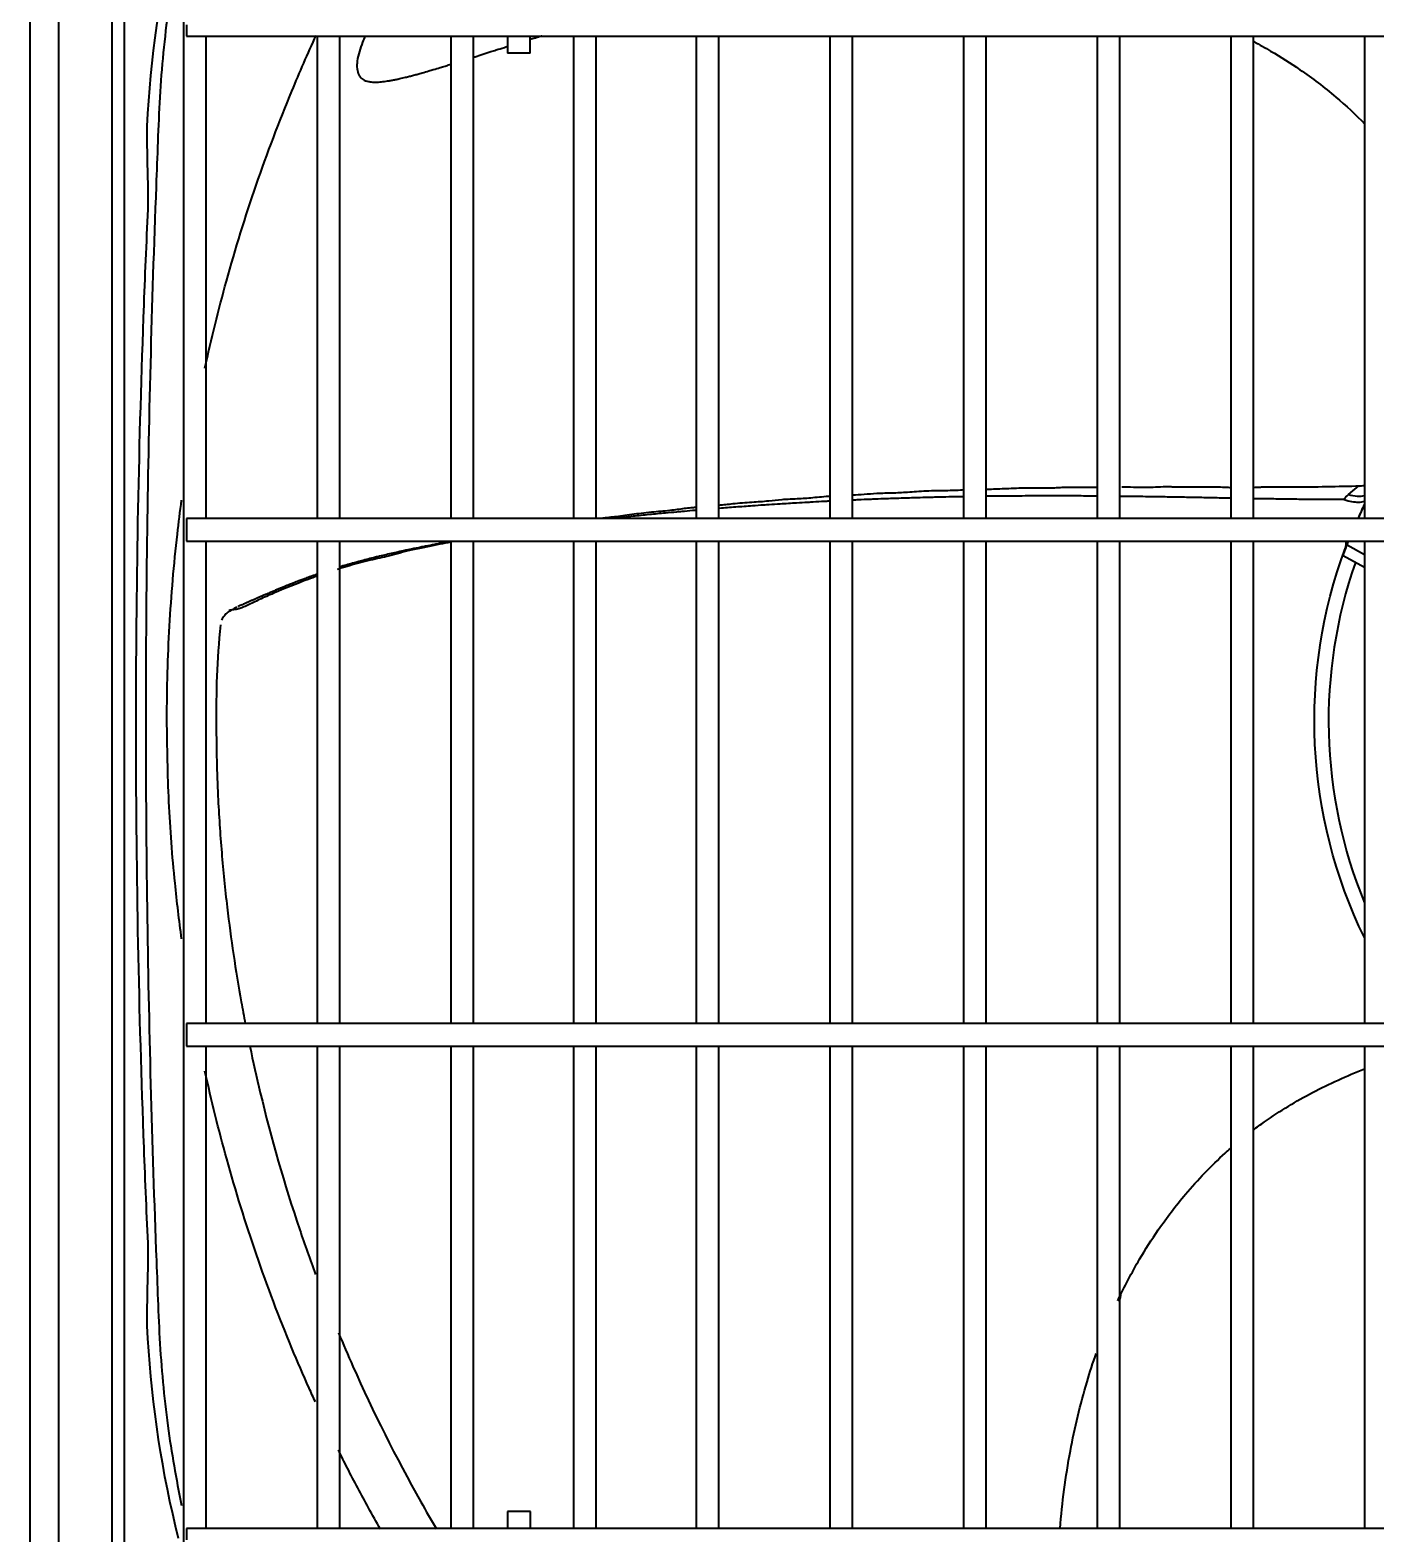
# Model space of a CAD drawing. Extents: x 58467 to 79089, y -33726 to -17391.
# Drawn here: x 72275.3 to 72298.95, y -19846.17 to -19819.73 of the extents above; entities that cross this region are included whole.
import ezdxf

# ---------------------------------------------------------------- set-up
doc = ezdxf.new("R2010")
doc.units = 0
doc.header["$LTSCALE"] = 100
doc.layers.add('+ENTE-ST-DOSEME USTU KONDDRENAJ', color=110, linetype='DOSEMEUSTUKONDENSDRENAJ_LINE', lineweight=40)
doc.linetypes.add('DOSEMEUSTUKONDENSDRENAJ_LINE', pattern='A,300,-40,["CD",Standard,S=15,R=0,X=-35,Y=-7.5],0', length=340)

# ---------------------------------------------------------------- blocks, each defined once
blk = doc.blocks.new('MAGAZA')
at = {"color": 3}
for p, q in [((54063.101, -32571.078, -3.539), (54063.101, -32503.073, -3.539)), ((54063.601, -32503.073, -3.539), (54063.601, -32571.078, -3.539)), ((54064.542, -32558.564, -3.539), (54064.542, -32509.509, -3.539)), ((54064.754, -32509.661, -3.539), (54064.754, -32558.412, -3.539)), ((54065.797, -32511.34, -3.539), (54065.797, -32556.733, -3.539)), ((54065.854, -32520.718, -3.539), (54065.854, -32520.918, -3.539)), ((54065.854, -32520.918, -3.539), (54184.216, -32520.918, -3.539)), ((54066.197, -32529.398, -3.539), (54066.197, -32520.919, -3.539)), ((54068.146, -32520.919, -3.539), (54068.146, -32529.398, -3.539)), ((54068.546, -32529.398, -3.539), (54068.546, -32520.919, -3.539)), ((54070.496, -32520.919, -3.539), (54070.496, -32529.397, -3.539)), ((54070.496, -32520.919, -3.539), (54070.496, -32529.397, -3.539)), ((54070.896, -32529.397, -3.539), (54070.896, -32520.919, -3.539)), ((54071.495, -32520.918, -3.539), (54071.495, -32521.218, -3.539)), ((54071.895, -32521.218, -3.539), (54071.895, -32520.918, -3.539)), ((54072.653, -32520.919, -3.539), (54072.653, -32529.398, -3.539)), ((54073.053, -32529.398, -3.539), (54073.053, -32520.919, -3.539)), ((54074.809, -32520.919, -3.539), (54074.809, -32529.398, -3.539)), ((54075.209, -32529.398, -3.539), (54075.209, -32520.919, -3.539)), ((54077.159, -32520.919, -3.539), (54077.159, -32529.398, -3.539)), ((54077.559, -32529.398, -3.539), (54077.559, -32520.919, -3.539)), ((54079.508, -32520.919, -3.539), (54079.508, -32529.398, -3.539)), ((54079.908, -32529.398, -3.539), (54079.908, -32520.919, -3.539)), ((54081.858, -32520.919, -3.539), (54081.858, -32529.398, -3.539)), ((54082.258, -32529.398, -3.539), (54082.258, -32520.919, -3.539)), ((54084.208, -32520.919, -3.539), (54084.208, -32529.398, -3.539)), ((54084.608, -32529.398, -3.539), (54084.608, -32520.919, -3.539)), ((54086.557, -32520.919, -3.539), (54086.557, -32529.398, -3.539)), ((54184.216, -32529.397, -3.539), (54065.854, -32529.397, -3.539)), ((54065.854, -32529.397, -3.539), (54065.854, -32529.597, -3.539)), ((54065.854, -32529.597, -3.539), (54065.854, -32529.797, -3.539)), ((54065.854, -32529.797, -3.539), (54184.216, -32529.797, -3.539)), ((54066.197, -32538.276, -3.539), (54066.197, -32529.797, -3.539)), ((54068.146, -32529.797, -3.539), (54068.146, -32538.276, -3.539)), ((54068.546, -32538.276, -3.539), (54068.546, -32529.797, -3.539)), ((54070.496, -32529.797, -3.539), (54070.496, -32538.276, -3.539)), ((54070.896, -32538.276, -3.539), (54070.896, -32529.797, -3.539)), ((54072.653, -32529.798, -3.539), (54072.653, -32538.275, -3.539)), ((54073.053, -32538.275, -3.539), (54073.053, -32529.798, -3.539)), ((54074.809, -32529.798, -3.539), (54074.809, -32538.275, -3.539)), ((54075.209, -32538.275, -3.539), (54075.209, -32529.798, -3.539)), ((54077.159, -32529.798, -3.539), (54077.159, -32538.275, -3.539)), ((54077.559, -32538.275, -3.539), (54077.559, -32529.798, -3.539)), ((54079.508, -32529.798, -3.539), (54079.508, -32538.275, -3.539)), ((54079.908, -32538.275, -3.539), (54079.908, -32529.798, -3.539)), ((54081.858, -32529.798, -3.539), (54081.858, -32538.275, -3.539)), ((54082.258, -32538.275, -3.539), (54082.258, -32529.798, -3.539)), ((54084.208, -32529.798, -3.539), (54084.208, -32538.275, -3.539)), ((54084.608, -32538.275, -3.539), (54084.608, -32529.798, -3.539)), ((54086.253, -32529.864, -3.539), (54086.557, -32530.032, -3.539)), ((54086.557, -32529.798, -3.539), (54086.557, -32538.275, -3.539)), ((54086.557, -32530.26, -3.539), (54086.183, -32530.054, -3.539)), ((54184.216, -32538.276, -3.539), (54065.854, -32538.276, -3.539)), ((54065.854, -32538.276, -3.539), (54065.854, -32538.476, -3.539)), ((54065.854, -32538.476, -3.539), (54065.854, -32538.676, -3.539)), ((54065.854, -32538.676, -3.539), (54184.216, -32538.676, -3.539)), ((54066.197, -32547.154, -3.539), (54066.197, -32538.675, -3.539)), ((54068.146, -32538.675, -3.539), (54068.146, -32547.154, -3.539)), ((54068.546, -32547.154, -3.539), (54068.546, -32538.675, -3.539)), ((54070.496, -32538.676, -3.539), (54070.496, -32547.154, -3.539)), ((54070.896, -32547.154, -3.539), (54070.896, -32538.676, -3.539)), ((54072.653, -32538.675, -3.539), (54072.653, -32547.154, -3.539)), ((54073.053, -32547.154, -3.539), (54073.053, -32538.675, -3.539)), ((54074.809, -32538.675, -3.539), (54074.809, -32547.154, -3.539)), ((54075.209, -32547.154, -3.539), (54075.209, -32538.675, -3.539)), ((54077.159, -32538.675, -3.539), (54077.159, -32547.154, -3.539)), ((54077.559, -32547.154, -3.539), (54077.559, -32538.675, -3.539)), ((54079.508, -32538.675, -3.539), (54079.508, -32547.154, -3.539)), ((54079.908, -32547.154, -3.539), (54079.908, -32538.675, -3.539)), ((54081.858, -32538.675, -3.539), (54081.858, -32547.154, -3.539)), ((54082.258, -32547.154, -3.539), (54082.258, -32538.675, -3.539)), ((54084.208, -32538.675, -3.539), (54084.208, -32547.154, -3.539)), ((54084.608, -32547.154, -3.539), (54084.608, -32538.675, -3.539)), ((54086.557, -32538.675, -3.539), (54086.557, -32547.154, -3.539)), ((54071.496, -32546.854, -3.539), (54071.496, -32547.154, -3.539)), ((54071.896, -32546.854, -3.539), (54071.496, -32546.854, -3.539)), ((54071.896, -32547.154, -3.539), (54071.896, -32546.854, -3.539)), ((54184.216, -32547.154, -3.539), (54065.854, -32547.154, -3.539)), ((54065.854, -32547.154, -3.539), (54065.854, -32547.354, -3.539))]:
    blk.add_line(p, q, dxfattribs=at)
for radius, start, end in [(8.691, 154.1151, 155.8497), (8.449, 160.7868, 202.2588)]:
    blk.add_arc((54094.376, -32532.953, -3.539), radius, start, end, dxfattribs=at)
at = {"color": 3, "extrusion": (0, 0, -1)}
blk.add_arc((-54094.376, -32532.953, 3.539), 8.699, 334.013, 20.4357, dxfattribs=at)
at = {"color": 3}
for centre, major_axis, ratio, start_param, end_param in [((54086.23, -32528.681, -3.539), (0.443, -0.232), 0.512974, -1.203049, -0.512348), ((54085.757, -32529.741, -3.539), (0.468, -0.175), 0.588101, 0, 0.392495)]:
    blk.add_ellipse(centre, major_axis=major_axis, ratio=ratio, start_param=start_param, end_param=end_param, dxfattribs=at)
for points, knots in [([(54064.966, -32533.053, -3.539), (54064.966, -32530.655, -3.539), (54065.009, -32528.259, -3.539), (54065.119, -32525.266, -3.539), (54065.144, -32524.668, -3.539), (54065.199, -32523.474, -3.539), (54065.135, -32522.876, -3.539), (54065.246, -32521.089, -3.539), (54065.425, -32519.921, -3.539), (54065.711, -32518.775, -3.539)], [0, 0, 0, 0, 0.5, 0.5, 0.625, 0.625, 0.75, 0.75, 1, 1, 1, 1]), ([(54065.727, -32519.308, -3.539), (54065.652, -32519.681, -3.539), (54065.588, -32520.058, -3.539), (54065.463, -32520.952, -3.539), (54065.412, -32521.472, -3.539), (54065.353, -32522.513, -3.539), (54065.337, -32523.034, -3.539), (54065.277, -32524.596, -3.539), (54065.243, -32525.638, -3.539), (54065.163, -32528.764, -3.539), (54065.135, -32530.848, -3.539), (54065.135, -32532.933, -3.539)], [0, 0, 0, 0, 0.084354, 0.084354, 0.19881, 0.19881, 0.313265, 0.313265, 0.542177, 0.542177, 1, 1, 1, 1]), ([(54066.175, -32526.754, -3.539), (54066.287, -32526.241, -3.539), (54066.697, -32524.588, -3.539), (54067.369, -32522.635, -3.539), (54067.982, -32521.229, -3.539), (54068.131, -32520.905, -3.539)], [0, 0, 0, 0, 0.254796, 0.827092, 1, 1, 1, 1]), ([(54068.99, -32520.916, -3.539), (54068.975, -32520.952, -3.539), (54068.916, -32521.094, -3.539), (54068.853, -32521.288, -3.539), (54068.844, -32521.491, -3.539), (54068.868, -32521.582, -3.539), (54068.904, -32521.639, -3.539), (54068.948, -32521.683, -3.539), (54068.988, -32521.702, -3.539), (54069.019, -32521.709, -3.539)], [0, 0, 0, 0, 0.125875, 0.501642, 0.656556, 0.790033, 0.847053, 0.89779, 1, 1, 1, 1]), ([(54070.907, -32521.285, -3.539), (54070.913, -32521.284, -3.539), (54070.964, -32521.267, -3.539), (54071.061, -32521.236, -3.539), (54071.187, -32521.196, -3.539), (54071.311, -32521.157, -3.539), (54071.409, -32521.126, -3.539), (54071.476, -32521.105, -3.539), (54071.495, -32521.099, -3.539)], [0, 0, 0, 0, 0.02815, 0.268086, 0.508023, 0.66798, 0.907917, 1, 1, 1, 1]), ([(54071.895, -32520.975, -3.539), (54071.926, -32520.965, -3.539), (54071.992, -32520.945, -3.539), (54072.059, -32520.924, -3.539), (54072.096, -32520.913, -3.539), (54072.097, -32520.913, -3.539)], [0, 0, 0, 0, 0.464341, 0.973106, 1, 1, 1, 1]), ([(54084.614, -32521.016, -3.539), (54084.713, -32521.069, -3.539), (54084.989, -32521.224, -3.539), (54085.479, -32521.535, -3.539), (54086.037, -32521.959, -3.539), (54086.403, -32522.299, -3.539), (54086.567, -32522.467, -3.539)], [0, 0, 0, 0, 0.139399, 0.390327, 0.714739, 1, 1, 1, 1]), ([(54071.895, -32521.218, -3.539), (54071.895, -32521.218, -3.539), (54071.894, -32521.218, -3.539), (54071.885, -32521.218, -3.539), (54071.876, -32521.218, -3.539), (54071.852, -32521.218, -3.539), (54071.836, -32521.218, -3.539), (54071.801, -32521.218, -3.539), (54071.781, -32521.218, -3.539), (54071.738, -32521.218, -3.539), (54071.716, -32521.218, -3.539), (54071.671, -32521.218, -3.539), (54071.648, -32521.218, -3.539), (54071.606, -32521.218, -3.539), (54071.586, -32521.218, -3.539), (54071.552, -32521.218, -3.539), (54071.536, -32521.218, -3.539), (54071.513, -32521.218, -3.539), (54071.505, -32521.218, -3.539), (54071.497, -32521.218, -3.539), (54071.495, -32521.218, -3.539), (54071.495, -32521.218, -3.539)], [0, 0, 0, 0, 0.072796, 0.072796, 0.180355, 0.180355, 0.287914, 0.287914, 0.395473, 0.395473, 0.503031, 0.503031, 0.61059, 0.61059, 0.718149, 0.718149, 0.825708, 0.825708, 0.933267, 0.933267, 1, 1, 1, 1]), ([(54069.007, -32521.705, -3.539), (54069.021, -32521.71, -3.539), (54069.047, -32521.716, -3.539), (54069.077, -32521.721, -3.539), (54069.123, -32521.726, -3.539), (54069.159, -32521.727, -3.539), (54069.203, -32521.727, -3.539), (54069.254, -32521.724, -3.539), (54069.3, -32521.719, -3.539), (54069.36, -32521.712, -3.539), (54069.411, -32521.703, -3.539), (54069.475, -32521.692, -3.539), (54069.535, -32521.68, -3.539), (54069.612, -32521.664, -3.539), (54069.69, -32521.645, -3.539), (54069.771, -32521.625, -3.539), (54069.844, -32521.606, -3.539), (54069.918, -32521.586, -3.539), (54070.006, -32521.562, -3.539), (54070.097, -32521.535, -3.539), (54070.203, -32521.504, -3.539), (54070.298, -32521.476, -3.539), (54070.396, -32521.446, -3.539), (54070.457, -32521.427, -3.539), (54070.49, -32521.416, -3.539), (54070.495, -32521.415, -3.539)], [0, 0, 0, 0, 0.061068, 0.102482, 0.143896, 0.18531, 0.226724, 0.268138, 0.309552, 0.350965, 0.392379, 0.433793, 0.475207, 0.516621, 0.578742, 0.620156, 0.66157, 0.702984, 0.744398, 0.806519, 0.847933, 0.910054, 0.951468, 0.992881, 1, 1, 1, 1]), ([(54077.158, -32529.01, -3.539), (54077.152, -32529.01, -3.539), (54077.03, -32529.019, -3.539), (54076.828, -32529.04, -3.539), (54076.614, -32529.055, -3.539), (54076.44, -32529.062, -3.539), (54076.277, -32529.07, -3.539), (54076.066, -32529.098, -3.539), (54075.834, -32529.113, -3.539), (54075.616, -32529.127, -3.539), (54075.413, -32529.146, -3.539), (54075.283, -32529.162, -3.539), (54075.206, -32529.17, -3.539)], [0, 0, 0, 0, 0.008799, 0.183646, 0.34505, 0.408603, 0.460825, 0.566791, 0.701254, 0.778856, 0.862109, 1, 1, 1, 1]), ([(54079.508, -32528.897, -3.539), (54079.49, -32528.899, -3.539), (54079.377, -32528.907, -3.539), (54079.205, -32528.911, -3.539), (54078.985, -32528.913, -3.539), (54078.745, -32528.923, -3.539), (54078.493, -32528.943, -3.539), (54078.278, -32528.953, -3.539), (54078.105, -32528.956, -3.539), (54077.948, -32528.96, -3.539), (54077.769, -32528.979, -3.539), (54077.627, -32528.987, -3.539), (54077.559, -32528.99, -3.539)], [0, 0, 0, 0, 0.026236, 0.165323, 0.245888, 0.332132, 0.514466, 0.68062, 0.745287, 0.79789, 0.90324, 1, 1, 1, 1]), ([(54079.506, -32529.015, -3.539), (54079.455, -32529.016, -3.539), (54079.37, -32529.018, -3.539), (54079.219, -32529.021, -3.539), (54079.084, -32529.024, -3.539), (54078.914, -32529.028, -3.539), (54078.763, -32529.032, -3.539), (54078.597, -32529.037, -3.539), (54078.449, -32529.042, -3.539), (54078.302, -32529.047, -3.539), (54078.138, -32529.053, -3.539), (54077.991, -32529.058, -3.539), (54077.827, -32529.065, -3.539), (54077.694, -32529.07, -3.539), (54077.594, -32529.075, -3.539), (54077.559, -32529.076, -3.539)], [0, 0, 0, 0, 0.079108, 0.130174, 0.232307, 0.283373, 0.385506, 0.462105, 0.538704, 0.615303, 0.691903, 0.794035, 0.845101, 0.947234, 1, 1, 1, 1]), ([(54081.852, -32528.852, -3.539), (54081.824, -32528.853, -3.539), (54081.693, -32528.855, -3.539), (54081.552, -32528.854, -3.539), (54081.39, -32528.851, -3.539), (54081.307, -32528.852, -3.539), (54081.154, -32528.861, -3.539), (54080.976, -32528.869, -3.539), (54080.759, -32528.865, -3.539), (54080.506, -32528.864, -3.539), (54080.22, -32528.879, -3.539), (54080.023, -32528.887, -3.539), (54079.915, -32528.887, -3.539), (54079.909, -32528.888, -3.539)], [0, 0, 0, 0, 0.047203, 0.219949, 0.250675, 0.278328, 0.333689, 0.467407, 0.546264, 0.63201, 0.815334, 0.990362, 1, 1, 1, 1]), ([(54081.86, -32529.005, -3.539), (54081.848, -32529.005, -3.539), (54081.804, -32529.005, -3.539), (54081.711, -32529.004, -3.539), (54081.581, -32529.003, -3.539), (54081.435, -32529.002, -3.539), (54081.289, -32529.002, -3.539), (54081.142, -32529.002, -3.539), (54080.995, -32529.002, -3.539), (54080.861, -32529.002, -3.539), (54080.71, -32529.002, -3.539), (54080.574, -32529.003, -3.539), (54080.406, -32529.004, -3.539), (54080.274, -32529.005, -3.539), (54080.109, -32529.006, -3.539), (54080, -32529.008, -3.539), (54079.923, -32529.009, -3.539), (54079.911, -32529.009, -3.539)], [0, 0, 0, 0, 0.018658, 0.069393, 0.145495, 0.221596, 0.297698, 0.3738, 0.449902, 0.526003, 0.576738, 0.678207, 0.728941, 0.83041, 0.881145, 0.982614, 1, 1, 1, 1]), ([(54084.211, -32529.042, -3.539), (54084.166, -32529.041, -3.539), (54084.074, -32529.04, -3.539), (54083.948, -32529.037, -3.539), (54083.822, -32529.035, -3.539), (54083.696, -32529.032, -3.539), (54083.572, -32529.03, -3.539), (54083.447, -32529.027, -3.539), (54083.322, -32529.025, -3.539), (54083.197, -32529.023, -3.539), (54083.072, -32529.021, -3.539), (54082.946, -32529.018, -3.539), (54082.82, -32529.017, -3.539), (54082.677, -32529.015, -3.539), (54082.547, -32529.012, -3.539), (54082.399, -32529.01, -3.539), (54082.313, -32529.009, -3.539), (54082.26, -32529.009, -3.539), (54082.257, -32529.009, -3.539)], [0, 0, 0, 0, 0.071605, 0.144526, 0.19314, 0.266061, 0.338983, 0.387597, 0.460518, 0.533439, 0.582053, 0.654974, 0.727896, 0.77651, 0.873738, 0.922352, 0.995273, 1, 1, 1, 1]), ([(54084.209, -32528.858, -3.539), (54084.196, -32528.858, -3.539), (54084.088, -32528.852, -3.539), (54083.78, -32528.84, -3.539), (54083.471, -32528.851, -3.539), (54083.224, -32528.846, -3.539), (54083.099, -32528.843, -3.539), (54082.917, -32528.845, -3.539), (54082.721, -32528.862, -3.539), (54082.47, -32528.85, -3.539), (54082.341, -32528.847, -3.539), (54082.291, -32528.846, -3.539)], [0, 0, 0, 0, 0.020061, 0.161151, 0.438961, 0.54767, 0.590018, 0.628584, 0.811988, 0.925322, 1, 1, 1, 1]), ([(54086.189, -32529.064, -3.539), (54086.173, -32529.064, -3.539), (54086.131, -32529.064, -3.539), (54086.047, -32529.065, -3.539), (54085.955, -32529.065, -3.539), (54085.861, -32529.065, -3.539), (54085.777, -32529.065, -3.539), (54085.696, -32529.064, -3.539), (54085.6, -32529.063, -3.539), (54085.5, -32529.063, -3.539), (54085.388, -32529.062, -3.539), (54085.29, -32529.06, -3.539), (54085.183, -32529.059, -3.539), (54085.083, -32529.058, -3.539), (54084.982, -32529.056, -3.539), (54084.867, -32529.054, -3.539), (54084.765, -32529.053, -3.539), (54084.672, -32529.051, -3.539), (54084.623, -32529.05, -3.539), (54084.603, -32529.05, -3.539)], [0, 0, 0, 0, 0.033268, 0.086429, 0.166172, 0.219334, 0.272495, 0.325657, 0.378819, 0.458561, 0.511723, 0.591466, 0.644627, 0.697789, 0.777532, 0.830693, 0.910436, 0.963598, 1, 1, 1, 1]), ([(54086.555, -32528.826, -3.539), (54086.36, -32528.833, -3.539), (54085.963, -32528.844, -3.539), (54085.541, -32528.848, -3.539), (54085.256, -32528.849, -3.539), (54085.133, -32528.848, -3.539), (54085.002, -32528.849, -3.539), (54084.893, -32528.847, -3.539), (54084.792, -32528.848, -3.539), (54084.699, -32528.852, -3.539), (54084.638, -32528.856, -3.539), (54084.604, -32528.858, -3.539)], [0, 0, 0, 0, 0.295836, 0.599217, 0.63578, 0.724251, 0.792145, 0.857546, 0.898871, 0.942551, 1, 1, 1, 1]), ([(54086.189, -32529.064, -3.539), (54086.189, -32529.064, -3.539), (54086.189, -32529.064, -3.539), (54086.217, -32529.033, -3.539), (54086.248, -32529.004, -3.539), (54086.278, -32528.977, -3.539)], [0, 0, 0, 0, 0.000046, 0.000046, 1, 1, 1, 1]), ([(54086.202, -32529.066, -3.539), (54086.293, -32529.095, -3.539), (54086.378, -32529.111, -3.539), (54086.493, -32529.111, -3.539), (54086.532, -32529.104, -3.539), (54086.56, -32529.092, -3.539)], [0, 0, 0, 0, 0.604116, 0.604116, 1, 1, 1, 1]), ([(54086.278, -32528.977, -3.539), (54086.33, -32528.93, -3.539), (54086.38, -32528.886, -3.539), (54086.436, -32528.843, -3.539), (54086.446, -32528.833, -3.539), (54086.443, -32528.831, -3.539)], [0, 0, 0, 0, 0.677972, 0.677972, 1, 1, 1, 1]), ([(54086.558, -32528.816, -3.539), (54086.518, -32528.83, -3.539), (54086.476, -32528.838, -3.539), (54086.434, -32528.832, -3.539), (54086.432, -32528.832, -3.539)], [0, 0, 0, 0, 0.962907, 1, 1, 1, 1]), ([(54065.506, -32532.933, -3.539), (54065.508, -32532.658, -3.539), (54065.513, -32532.11, -3.539), (54065.549, -32531.291, -3.539), (54065.607, -32530.479, -3.539), (54065.68, -32529.741, -3.539), (54065.738, -32529.274, -3.539), (54065.765, -32529.075, -3.539)], [0, 0, 0, 0, 0.213165, 0.424969, 0.635409, 0.844484, 1, 1, 1, 1]), ([(54074.811, -32529.206, -3.539), (54074.79, -32529.207, -3.539), (54074.733, -32529.212, -3.539), (54074.584, -32529.225, -3.539), (54074.367, -32529.261, -3.539), (54074.111, -32529.28, -3.539), (54073.884, -32529.303, -3.539), (54073.654, -32529.333, -3.539), (54073.427, -32529.367, -3.539), (54073.237, -32529.385, -3.539), (54073.134, -32529.397, -3.539)], [0, 0, 0, 0, 0.037568, 0.099793, 0.235444, 0.406173, 0.503648, 0.608785, 0.82508, 1, 1, 1, 1]), ([(54074.812, -32529.255, -3.539), (54074.789, -32529.257, -3.539), (54074.704, -32529.264, -3.539), (54074.588, -32529.274, -3.539), (54074.431, -32529.289, -3.539), (54074.289, -32529.302, -3.539), (54074.13, -32529.317, -3.539), (54073.987, -32529.331, -3.539), (54073.845, -32529.346, -3.539), (54073.69, -32529.362, -3.539), (54073.551, -32529.376, -3.539), (54073.439, -32529.389, -3.539), (54073.388, -32529.394, -3.539), (54073.367, -32529.397, -3.539)], [0, 0, 0, 0, 0.045948, 0.175933, 0.240925, 0.370909, 0.468398, 0.565886, 0.663374, 0.760863, 0.890847, 0.955839, 1, 1, 1, 1]), ([(54077.149, -32529.096, -3.539), (54077.12, -32529.097, -3.539), (54077.025, -32529.102, -3.539), (54076.9, -32529.109, -3.539), (54076.738, -32529.118, -3.539), (54076.593, -32529.126, -3.539), (54076.431, -32529.136, -3.539), (54076.27, -32529.146, -3.539), (54076.125, -32529.155, -3.539), (54075.963, -32529.166, -3.539), (54075.816, -32529.176, -3.539), (54075.652, -32529.188, -3.539), (54075.505, -32529.199, -3.539), (54075.36, -32529.21, -3.539), (54075.264, -32529.217, -3.539), (54075.215, -32529.221, -3.539), (54075.214, -32529.221, -3.539)], [0, 0, 0, 0, 0.043677, 0.144139, 0.194371, 0.294833, 0.370179, 0.445526, 0.545988, 0.596219, 0.696681, 0.772028, 0.847375, 0.922721, 0.998068, 1, 1, 1, 1]), ([(54070.492, -32529.814, -3.539), (54070.426, -32529.827, -3.539), (54070.211, -32529.872, -3.539), (54070, -32529.912, -3.539), (54069.649, -32529.989, -3.539), (54069.445, -32530.053, -3.539), (54069.208, -32530.104, -3.539), (54069.028, -32530.144, -3.539), (54068.846, -32530.19, -3.539), (54068.699, -32530.234, -3.539), (54068.604, -32530.262, -3.539), (54068.544, -32530.28, -3.539), (54068.513, -32530.29, -3.539), (54068.497, -32530.295, -3.539)], [0, 0, 0, 0, 0.098734, 0.346332, 0.396322, 0.571696, 0.645977, 0.72631, 0.812723, 0.903867, 0.955533, 0.977657, 1, 1, 1, 1]), ([(54070.49, -32529.805, -3.539), (54070.467, -32529.809, -3.539), (54070.389, -32529.823, -3.539), (54070.284, -32529.843, -3.539), (54070.147, -32529.869, -3.539), (54070.038, -32529.89, -3.539), (54069.903, -32529.917, -3.539), (54069.795, -32529.939, -3.539), (54069.675, -32529.965, -3.539), (54069.569, -32529.988, -3.539), (54069.45, -32530.015, -3.539), (54069.331, -32530.042, -3.539), (54069.226, -32530.067, -3.539), (54069.121, -32530.093, -3.539), (54069.017, -32530.119, -3.539), (54068.914, -32530.146, -3.539), (54068.812, -32530.174, -3.539), (54068.712, -32530.201, -3.539), (54068.619, -32530.228, -3.539), (54068.565, -32530.244, -3.539), (54068.546, -32530.25, -3.539)], [0, 0, 0, 0, 0.032531, 0.11396, 0.154675, 0.236104, 0.276818, 0.358248, 0.398962, 0.460034, 0.521106, 0.582177, 0.643249, 0.683964, 0.745036, 0.806107, 0.846822, 0.907894, 0.968965, 1, 1, 1, 1]), ([(54086.183, -32530.054, -3.539), (54086.183, -32530.054, -3.539), (54086.184, -32530.051, -3.539), (54086.189, -32530.037, -3.539), (54086.193, -32530.026, -3.539), (54086.202, -32530, -3.539), (54086.208, -32529.984, -3.539), (54086.221, -32529.949, -3.539), (54086.228, -32529.929, -3.539), (54086.242, -32529.894, -3.539), (54086.247, -32529.879, -3.539), (54086.253, -32529.864, -3.539)], [0, 0, 0, 0, 0.211758, 0.211758, 0.423432, 0.423432, 0.636431, 0.636431, 0.852021, 0.852021, 1, 1, 1, 1]), ([(54068.146, -32530.379, -3.539), (54068.119, -32530.388, -3.539), (54068.057, -32530.41, -3.539), (54067.973, -32530.44, -3.539), (54067.894, -32530.47, -3.539), (54067.816, -32530.499, -3.539), (54067.739, -32530.529, -3.539), (54067.653, -32530.563, -3.539), (54067.579, -32530.593, -3.539), (54067.506, -32530.623, -3.539), (54067.446, -32530.648, -3.539), (54067.385, -32530.674, -3.539), (54067.317, -32530.703, -3.539), (54067.251, -32530.731, -3.539), (54067.185, -32530.759, -3.539), (54067.134, -32530.782, -3.539), (54067.078, -32530.806, -3.539), (54067.033, -32530.826, -3.539), (54066.979, -32530.849, -3.539), (54066.938, -32530.867, -3.539), (54066.891, -32530.888, -3.539), (54066.849, -32530.906, -3.539), (54066.814, -32530.921, -3.539), (54066.777, -32530.937, -3.539), (54066.761, -32530.944, -3.539), (54066.756, -32530.946, -3.539)], [0, 0, 0, 0, 0.047147, 0.107974, 0.148526, 0.189077, 0.249904, 0.290456, 0.351283, 0.391834, 0.432386, 0.472937, 0.513489, 0.574316, 0.614867, 0.655419, 0.69597, 0.736522, 0.777073, 0.817625, 0.858176, 0.898727, 0.939279, 0.97983, 1, 1, 1, 1]), ([(54068.147, -32530.413, -3.539), (54068.095, -32530.431, -3.539), (54067.837, -32530.524, -3.539), (54067.495, -32530.663, -3.539), (54067.137, -32530.819, -3.539), (54066.958, -32530.909, -3.539), (54066.846, -32530.962, -3.539), (54066.759, -32530.994, -3.539), (54066.666, -32531.003, -3.539), (54066.621, -32531.011, -3.539), (54066.602, -32531.014, -3.539)], [0, 0, 0, 0, 0.085996, 0.432677, 0.579521, 0.710147, 0.777201, 0.826739, 0.904569, 1, 1, 1, 1]), ([(54066.736, -32530.955, -3.539), (54066.704, -32530.973, -3.539), (54066.64, -32531.009, -3.539), (54066.566, -32531.049, -3.539), (54066.517, -32531.105, -3.539), (54066.483, -32531.156, -3.539), (54066.469, -32531.183, -3.539)], [0, 0, 0, 0, 0.181976, 0.413188, 0.708779, 1, 1, 1, 1]), ([(54066.448, -32531.269, -3.539), (54066.418, -32531.573, -3.539), (54066.375, -32532.165, -3.539), (54066.37, -32533.166, -3.539), (54066.393, -32534.2, -3.539), (54066.463, -32535.264, -3.539), (54066.584, -32536.469, -3.539), (54066.732, -32537.468, -3.539), (54066.859, -32538.149, -3.539), (54066.884, -32538.276, -3.539)], [0, 0, 0, 0, 0.125694, 0.246952, 0.424132, 0.567334, 0.705272, 0.945108, 1, 1, 1, 1]), ([(54065.135, -32532.933, -3.539), (54065.135, -32535.006, -3.539), (54065.162, -32537.078, -3.539), (54065.242, -32540.186, -3.539), (54065.275, -32541.222, -3.539), (54065.335, -32542.775, -3.539), (54065.351, -32543.293, -3.539), (54065.406, -32544.325, -3.539), (54065.455, -32544.838, -3.539), (54065.587, -32545.817, -3.539), (54065.668, -32546.284, -3.539), (54065.766, -32546.747, -3.539)], [0, 0, 0, 0, 0.44833, 0.44833, 0.672495, 0.672495, 0.784577, 0.784577, 0.89666, 0.89666, 1, 1, 1, 1]), ([(54065.765, -32536.789, -3.539), (54065.721, -32536.463, -3.539), (54065.627, -32535.662, -3.539), (54065.527, -32534.376, -3.539), (54065.513, -32533.416, -3.539), (54065.506, -32532.933, -3.539)], [0, 0, 0, 0, 0.254972, 0.625378, 1, 1, 1, 1]), ([(54065.711, -32547.331, -3.539), (54065.423, -32546.178, -3.539), (54065.245, -32545.006, -3.539), (54065.135, -32543.221, -3.539), (54065.199, -32542.624, -3.539), (54065.143, -32541.431, -3.539), (54065.119, -32540.834, -3.539), (54065.009, -32537.847, -3.539), (54064.966, -32535.449, -3.539), (54064.966, -32533.053, -3.539)], [0, 0, 0, 0, 0.25, 0.25, 0.375, 0.375, 0.5, 0.5, 1, 1, 1, 1]), ([(54066.964, -32538.675, -3.539), (54067.021, -32538.948, -3.539), (54067.262, -32540.021, -3.539), (54067.645, -32541.36, -3.539), (54068.022, -32542.425, -3.539), (54068.119, -32542.686, -3.539)], [0, 0, 0, 0, 0.204786, 0.80511, 1, 1, 1, 1]), ([(54068.117, -32544.93, -3.539), (54068.08, -32544.849, -3.539), (54067.938, -32544.535, -3.539), (54067.338, -32543.141, -3.539), (54066.699, -32541.284, -3.539), (54066.289, -32539.632, -3.539), (54066.176, -32539.116, -3.539)], [0, 0, 0, 0, 0.043362, 0.168663, 0.74173, 1, 1, 1, 1]), ([(54084.601, -32540.151, -3.539), (54084.667, -32540.1, -3.539), (54085, -32539.858, -3.539), (54085.637, -32539.47, -3.539), (54086.245, -32539.198, -3.539), (54086.556, -32539.075, -3.539)], [0, 0, 0, 0, 0.112654, 0.555033, 1, 1, 1, 1]), ([(54082.22, -32543.152, -3.539), (54082.337, -32542.903, -3.539), (54082.56, -32542.479, -3.539), (54082.958, -32541.851, -3.539), (54083.444, -32541.212, -3.539), (54083.89, -32540.75, -3.539), (54084.172, -32540.5, -3.539), (54084.203, -32540.473, -3.539)], [0, 0, 0, 0, 0.248237, 0.430741, 0.666692, 0.9639, 1, 1, 1, 1]), ([(54068.523, -32543.714, -3.539), (54068.605, -32543.911, -3.539), (54069.033, -32544.908, -3.539), (54069.608, -32546.059, -3.539), (54070.151, -32547.002, -3.539), (54070.243, -32547.159, -3.539)], [0, 0, 0, 0, 0.170646, 0.861893, 1, 1, 1, 1]), ([(54081.207, -32547.154, -3.539), (54081.244, -32546.698, -3.539), (54081.359, -32545.831, -3.539), (54081.602, -32544.806, -3.539), (54081.785, -32544.241, -3.539), (54081.843, -32544.076, -3.539)], [0, 0, 0, 0, 0.437836, 0.834264, 1, 1, 1, 1]), ([(54069.259, -32547.167, -3.539), (54069.188, -32547.041, -3.539), (54068.99, -32546.686, -3.539), (54068.744, -32546.221, -3.539), (54068.572, -32545.881, -3.539), (54068.52, -32545.775, -3.539)], [0, 0, 0, 0, 0.275017, 0.774969, 1, 1, 1, 1])]:
    blk.add_open_spline(points, degree=3, knots=knots, dxfattribs=at)
for points in [[(54086.202, -32529.066, -3.539), (54086.198, -32529.065, -3.539), (54086.193, -32529.064, -3.539), (54086.189, -32529.064, -3.539)], [(54086.557, -32529.15, -3.539), (54086.519, -32529.231, -3.539), (54086.482, -32529.314, -3.539), (54086.445, -32529.397, -3.539)], [(54086.272, -32529.797, -3.539), (54086.256, -32529.837, -3.539), (54086.24, -32529.876, -3.539), (54086.225, -32529.916, -3.539)], [(54082.253, -32543.163, -3.539), (54082.263, -32543.118, -3.539), (54082.272, -32543.072, -3.539), (54082.278, -32543.026, -3.539)]]:
    blk.add_open_spline(points, degree=3, dxfattribs=at)

msp = doc.modelspace()

# ---------------------------------------------------------------- block references
at = {"layer": '+ENTE-ST-DOSEME USTU KONDDRENAJ', "color": 3, "linetype": 'Continuous'}
msp.add_blockref('MAGAZA', (18212.194, 12701.082), dxfattribs=at)

doc.saveas('drawing.dxf')
